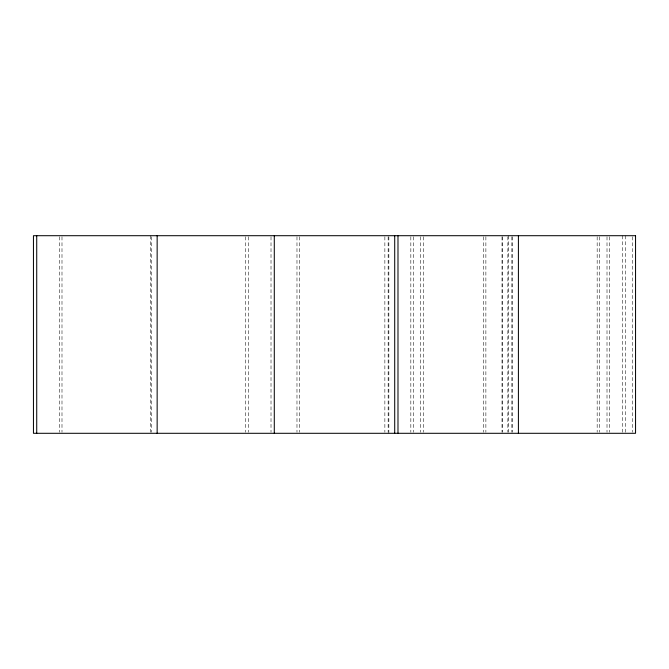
<?xml version="1.0" encoding="UTF-8"?>
<svg xmlns="http://www.w3.org/2000/svg" width="669" height="669" viewBox="0 0 669 669"><rect width="100%" height="100%" fill="white"/><g stroke="black" fill="none" stroke-linecap="round" stroke-linejoin="round"><path stroke-width="0.5" stroke-dasharray="3.35 2.51" d="M632.272 236.742L632.272 432.258M625.707 235.705L625.707 432.258M622.429 235.705L622.429 432.258M609.584 236.742L609.584 432.258M607.009 236.742L607.009 432.258M599.742 236.742L599.742 432.258M597.166 236.742L597.166 432.258M512.554 236.742L512.554 432.258M511.852 236.742L511.852 432.258M508.565 235.705L508.565 432.258M507.863 236.742L507.863 432.258M502.72 236.742L502.72 432.258M502.009 236.742L502.009 432.258M485.878 236.742L485.878 432.258M483.311 236.742L483.311 432.258M423.251 236.742L423.251 432.258M420.676 236.742L420.676 432.258M413.409 236.742L413.409 432.258M410.833 236.742L410.833 432.258M388.856 236.742L388.856 433.295M388.145 236.742L388.145 432.258M384.867 236.742L384.867 432.258M299.553 236.742L299.553 432.258M296.977 236.742L296.977 432.258M271.012 236.742L271.012 432.258M248.324 236.742L248.324 432.258M245.749 236.742L245.749 432.258M151.294 236.742L151.294 432.258M150.592 235.705L150.592 432.258M61.991 236.742L61.991 432.258M59.416 236.742L59.416 432.258"/><path stroke-width="1" d="M518.408 235.705L518.408 433.295M397.988 235.705L397.988 433.295M394.71 235.705L394.71 433.295M274.29 235.705L274.29 433.295M157.148 235.705L157.148 433.295M36.728 235.705L36.728 433.295M635.55 235.705L33.45 235.705L33.45 433.295L635.55 433.295L635.55 235.705"/></g></svg>
